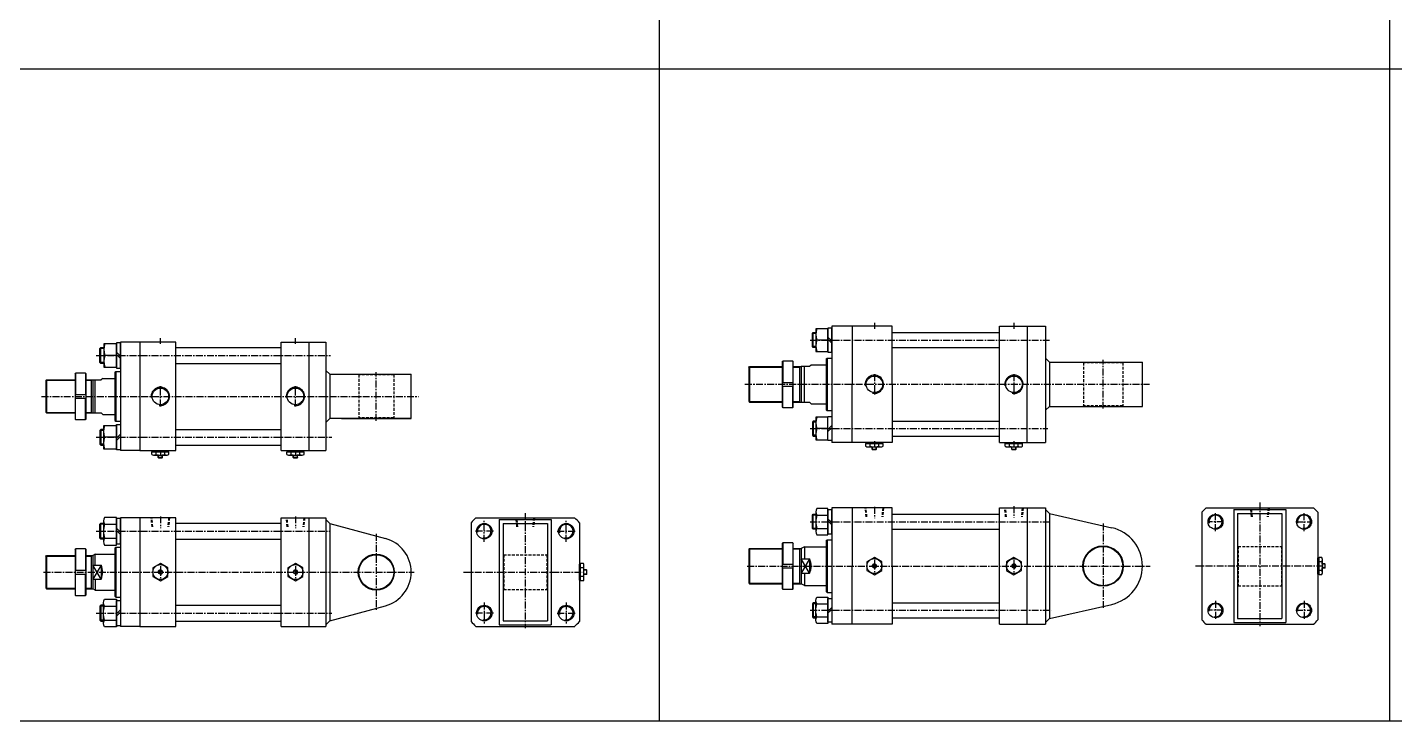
# Model space of a CAD drawing. Extents: x -819 to 9354, y 0 to 4161.
# Drawn here: x 1448 to 3918, y 0 to 1253 of the extents above; entities that cross this region are included whole.
import ezdxf

# ---------------------------------------------------------------- set-up
doc = ezdxf.new("R2010")
doc.units = 0
doc.header["$LTSCALE"] = 10
doc.header["$MEASUREMENT"] = 0
doc.linetypes.add('CENTER', pattern=[2, 1.25, -0.25, 0.25, -0.25])
doc.linetypes.add('HIDDENX2', pattern=[0.75, 0.5, -0.25])
doc.layers.get('0').update_dxf_attribs({"linetype": 'CONTINUOUS'})
for name, color, linetype in [('HID', 2, 'HIDDENX2'), ('Line', 7, 'CONTINUOUS'), ('ML', 7, 'CONTINUOUS')]:
    doc.layers.add(name, color=color, linetype=linetype)

msp = doc.modelspace()

# ---------------------------------------------------------------- linework, layer by layer
for p, q in [((2590.1, 0), (2590.1, 2505.7)), ((3909.2, 0), (3909.2, 2505.7)), ((0, 1177.9), (9354.3, 1177.9)), ((0, 0), (9354.3, 0))]:
    msp.add_line(p, q)
at = {"color": 7, "linetype": 'Continuous'}
for p, q in [((2962.5, 495.8), (2962.5, 500.8)), ((2962.5, 500.8), (2968.8, 500.8)), ((2963.5, 500.8), (2963.5, 502.8)), ((2963.5, 502.8), (2992.7, 502.8)), ((2965.7, 494.8), (2990.5, 494.8)), ((2968.8, 500.8), (2993.7, 500.8)), ((2970.3, 495.8), (2970.3, 500.8)), ((2974.1, 495), (2974.1, 495)), ((2974.1, 490.3), (2974.1, 494.8)), ((2982.1, 490.3), (2982.1, 494.8)), ((2985.9, 495.8), (2985.9, 500.8)), ((2992.7, 500.8), (2992.7, 502.8)), ((2993.7, 495.8), (2993.7, 500.8)), ((3214.5, 495.8), (3214.5, 500.8)), ((3214.5, 500.8), (3220.8, 500.8)), ((3215.5, 500.8), (3215.5, 502.8)), ((3215.5, 502.8), (3244.7, 502.8)), ((3217.7, 494.8), (3242.5, 494.8)), ((3220.8, 500.8), (3245.7, 500.8)), ((3222.3, 495.8), (3222.3, 500.8)), ((3226.1, 495), (3226.1, 495)), ((3226.1, 490.3), (3226.1, 494.8)), ((3234.1, 490.3), (3234.1, 494.8)), ((3237.9, 495.8), (3237.9, 500.8)), ((3244.7, 500.8), (3244.7, 502.8)), ((3245.7, 495.8), (3245.7, 500.8)), ((1672.9, 481), (1672.9, 486)), ((1672.9, 486), (1679.2, 486)), ((1673.9, 486), (1673.9, 488)), ((1673.9, 488), (1703.1, 488)), ((1676.1, 480), (1700.9, 480)), ((1679.2, 486), (1704.1, 486)), ((1680.7, 481), (1680.7, 486)), ((1684.5, 480.2), (1684.5, 480.2)), ((1684.5, 475.5), (1684.5, 480)), ((1684.5, 475.5), (1685, 475)), ((1692.5, 475.5), (1684.5, 475.5)), ((1685, 475), (1692, 475)), ((1692.5, 475.5), (1692, 475)), ((1692.5, 475.5), (1692.5, 480)), ((1696.3, 481), (1696.3, 486)), ((1703.1, 486), (1703.1, 488)), ((1704.1, 481), (1704.1, 486)), ((1916.9, 481), (1916.9, 486)), ((1916.9, 486), (1923.2, 486)), ((1917.9, 486), (1917.9, 488)), ((1917.9, 488), (1947.1, 488)), ((1920.1, 480), (1944.9, 480)), ((1923.2, 486), (1948.1, 486)), ((1924.7, 481), (1924.7, 486)), ((1928.5, 480.2), (1928.5, 480.2)), ((1928.5, 475.5), (1928.5, 480)), ((1928.5, 475.5), (1929, 475)), ((1936.5, 475.5), (1928.5, 475.5)), ((1929, 475), (1936, 475)), ((1936.5, 475.5), (1936, 475)), ((1936.5, 475.5), (1936.5, 480)), ((1940.3, 481), (1940.3, 486)), ((1947.1, 486), (1947.1, 488)), ((1948.1, 481), (1948.1, 486)), ((2974.1, 490.3), (2974.6, 489.8)), ((2982.1, 490.3), (2974.1, 490.3)), ((2974.6, 489.8), (2981.6, 489.8)), ((2982.1, 490.3), (2981.6, 489.8)), ((3226.1, 490.3), (3226.6, 489.8)), ((3234.1, 490.3), (3226.1, 490.3)), ((3226.6, 489.8), (3233.6, 489.8)), ((3234.1, 490.3), (3233.6, 489.8)), ((2445.6, 253.8), (2445.6, 283)), ((2447.6, 283), (2445.6, 283)), ((2452.7, 284), (2447.6, 284)), ((2447.6, 259.1), (2447.6, 284)), ((2452.7, 276.2), (2447.6, 276.2)), ((2453.6, 256), (2453.6, 280.8)), ((2458.1, 272.4), (2453.6, 272.4)), ((2458.1, 272.4), (2458.6, 271.9)), ((2458.1, 272.4), (2458.1, 264.4)), ((2458.6, 264.9), (2458.6, 271.9)), ((3779.2, 264.8), (3779.2, 294)), ((3781.2, 294), (3779.2, 294)), ((3786.2, 295), (3781.2, 295)), ((3781.2, 270.1), (3781.2, 295)), ((3786.2, 287.2), (3781.2, 287.2)), ((3787, 275.4), (3787, 275.4)), ((3787.2, 267), (3787.2, 291.8)), ((3791.7, 283.4), (3787.2, 283.4)), ((3791.7, 275.4), (3787.2, 275.4)), ((3791.7, 283.4), (3792.2, 282.9)), ((3791.7, 283.4), (3791.7, 275.4)), ((3791.7, 275.4), (3792.2, 275.9)), ((3792.2, 275.9), (3792.2, 282.9)), ((2447.6, 253.8), (2445.6, 253.8)), ((2452.7, 260.6), (2447.6, 260.6)), ((2447.6, 252.8), (2447.6, 259.1)), ((2452.7, 252.8), (2447.6, 252.8)), ((2453.4, 264.4), (2453.4, 264.4)), ((2458.1, 264.4), (2453.6, 264.4)), ((2458.1, 264.4), (2458.6, 264.9)), ((3781.2, 264.8), (3779.2, 264.8)), ((3786.2, 271.6), (3781.2, 271.6)), ((3781.2, 263.8), (3781.2, 270.1)), ((3786.2, 263.8), (3781.2, 263.8))]:
    msp.add_line(p, q, dxfattribs=at)
for points in [[(1675, 260.6), (1688.5, 252.8), (1702, 260.6), (1702, 276.2), (1688.5, 284), (1675, 276.2)], [(1919, 260.6), (1932.5, 252.8), (1946, 260.6), (1946, 276.2), (1932.5, 284), (1919, 276.2)], [(2964.6, 271.6), (2978.1, 263.8), (2991.6, 271.6), (2991.6, 287.2), (2978.1, 295), (2964.6, 287.2)], [(2976.6, 281.9), (2975.2, 279.4), (2976.6, 276.9), (2979.5, 276.9), (2981, 279.4), (2979.5, 281.9)], [(3216.6, 271.6), (3230.1, 263.8), (3243.6, 271.6), (3243.6, 287.2), (3230.1, 295), (3216.6, 287.2)], [(3228.6, 281.9), (3227.2, 279.4), (3228.6, 276.9), (3231.5, 276.9), (3233, 279.4), (3231.5, 281.9)], [(1687, 270.9), (1685.6, 268.4), (1687, 265.9), (1689.9, 265.9), (1691.4, 268.4), (1689.9, 270.9)], [(1931, 270.9), (1929.6, 268.4), (1931, 265.9), (1933.9, 265.9), (1935.4, 268.4), (1933.9, 270.9)]]:
    msp.add_lwpolyline(points, close=True, dxfattribs=at)
for centre, radius in [((1688.5, 268.4), 13.5), ((1688.5, 268.4), 3.5), ((1932.5, 268.4), 13.5), ((1932.5, 268.4), 3.5), ((2978.1, 279.4), 13.5), ((2978.1, 279.4), 3.5), ((3230.1, 279.4), 13.5), ((3230.1, 279.4), 3.5)]:
    msp.add_circle(centre, radius, dxfattribs=at)
for centre, radius, start, end in [((2965.7, 500.4), 5.62, 235.6158, 270), ((2966.4, 503), 8.22, 241.7006, 298.2994), ((2978.1, 526.1), 31.3, 255.6172, 270.0141), ((2978.1, 526.1), 31.3, 269.9859, 284.3828), ((2989.8, 503), 8.22, 241.7006, 298.2994), ((3217.7, 500.4), 5.62, 235.6158, 270), ((3218.4, 503), 8.22, 241.7006, 298.2994), ((3230.1, 526.1), 31.3, 255.6172, 270.0141), ((3230.1, 526.1), 31.3, 269.9859, 284.3828), ((3241.8, 503), 8.22, 241.7006, 298.2994), ((1676.1, 485.6), 5.62, 235.6158, 270), ((1676.8, 488.2), 8.22, 241.7006, 298.2994), ((1688.5, 511.3), 31.3, 255.6172, 270.0141), ((1688.5, 511.3), 31.3, 269.9859, 284.3828), ((1700.2, 488.2), 8.22, 241.7006, 298.2994), ((1920.1, 485.6), 5.62, 235.6158, 270), ((1920.8, 488.2), 8.22, 241.7006, 298.2994), ((1932.5, 511.3), 31.3, 255.6172, 270.0141), ((1932.5, 511.3), 31.3, 269.9859, 284.3828), ((1944.2, 488.2), 8.22, 241.7006, 298.2994), ((2445.4, 280.1), 8.22, 331.7006, 28.2994), ((2422.3, 268.4), 31.3, 359.9859, 14.3828), ((3779, 291.1), 8.22, 331.7006, 28.2994), ((3755.9, 279.4), 31.3, 359.9859, 14.3828), ((3755.9, 279.4), 31.3, 345.6172, 0.0141), ((2422.3, 268.4), 31.3, 345.6172, 0.0141), ((2445.4, 256.7), 8.22, 331.7006, 28.2994), ((2448, 256), 5.62, 325.6158, 0), ((3779, 267.7), 8.22, 331.7006, 28.2994), ((3781.6, 267), 5.62, 325.6158, 0)]:
    msp.add_arc(centre, radius, start, end, dxfattribs=at)
at = {"layer": 'HID'}
for p, q in [((3354.6, 647.8), (3355.6, 646.8)), ((3355.6, 646.8), (3355.6, 568.8)), ((3426.6, 646.8), (3355.6, 646.8)), ((3427.6, 647.8), (3426.6, 646.8)), ((3426.6, 646.8), (3426.6, 568.8)), ((2046, 626), (2047, 625)), ((2047, 625), (2047, 545.5)), ((2110, 625), (2047, 625)), ((2111, 626), (2110, 625)), ((2110, 625), (2110, 545.5)), ((3354.6, 567.8), (3355.6, 568.8)), ((3426.6, 568.8), (3355.6, 568.8)), ((3427.6, 567.8), (3426.6, 568.8)), ((2046, 546), (2047, 547)), ((2110, 547), (2047, 547)), ((2111, 546), (2110, 547)), ((2963.1, 368.4), (2961.5, 384.4)), ((2964.7, 368.4), (2963.1, 384.4)), ((2993.1, 384.4), (2991.5, 368.4)), ((2994.7, 384.4), (2993.1, 368.4)), ((3215.1, 368.4), (3213.5, 384.4)), ((3216.7, 368.4), (3215.1, 384.4)), ((3245.1, 384.4), (3243.5, 368.4)), ((3246.7, 384.4), (3245.1, 368.4)), ((3659.2, 368.4), (3657.6, 384.4)), ((3660.8, 368.4), (3659.2, 384.4)), ((3689.2, 384.4), (3687.6, 368.4)), ((3690.8, 384.4), (3689.2, 368.4)), ((1673.5, 350.4), (1671.9, 366.4)), ((1675.1, 350.4), (1673.5, 366.4)), ((1703.5, 366.4), (1701.9, 350.4)), ((1705.1, 366.4), (1703.5, 350.4)), ((1917.5, 350.4), (1915.9, 366.4)), ((1919.1, 350.4), (1917.5, 366.4)), ((1947.5, 366.4), (1945.9, 350.4)), ((1949.1, 366.4), (1947.5, 350.4)), ((2332.6, 350.4), (2331, 366.4)), ((2334.2, 350.4), (2332.6, 366.4)), ((2362.6, 366.4), (2361, 350.4)), ((2364.2, 366.4), (2362.6, 350.4)), ((2307.6, 300.9), (2308.6, 299.9)), ((2308.6, 299.9), (2386.6, 299.9)), ((2308.6, 299.9), (2308.6, 236.9)), ((2387.6, 300.9), (2386.6, 299.9)), ((2386.6, 299.9), (2386.6, 236.9)), ((3634.2, 315.9), (3635.2, 314.9)), ((3635.2, 314.9), (3635.2, 243.9)), ((3635.2, 314.9), (3713.2, 314.9)), ((3714.2, 315.9), (3713.2, 314.9)), ((3713.2, 314.9), (3713.2, 243.9)), ((2307.6, 235.9), (2308.6, 236.9)), ((2308.6, 236.9), (2386.6, 236.9)), ((2387.6, 235.9), (2386.6, 236.9)), ((3634.2, 242.9), (3635.2, 243.9)), ((3635.2, 243.9), (3713.2, 243.9)), ((3714.2, 242.9), (3713.2, 243.9))]:
    msp.add_line(p, q, dxfattribs=at)
at = {"layer": 'Line'}
for p, q in [((2872.3, 699.6), (2866.1, 699.6)), ((2872.3, 675.9), (2866.1, 675.9)), ((2751.6, 638.8), (2811.6, 638.8)), ((2831.6, 638.8), (2843.1, 638.8)), ((2843.1, 638.8), (2844.8, 639.8)), ((2751.6, 576.8), (2811.6, 576.8)), ((2831.6, 576.8), (2843.1, 576.8)), ((2843.1, 576.8), (2844.8, 575.8)), ((2872.3, 539.6), (2866.1, 539.6)), ((2872.3, 515.9), (2866.1, 515.9)), ((2872.3, 371.3), (2866.1, 371.3)), ((1586, 354.9), (1579.1, 354.9)), ((2872.3, 347.5), (2866.1, 347.5)), ((1586, 329.8), (1579.1, 329.8)), ((1482, 297.4), (1534.4, 297.4)), ((1554.4, 297.4), (1563.5, 297.4)), ((1563.5, 297.4), (1565.2, 298.4)), ((2751.6, 310.4), (2811.6, 310.4)), ((2831.6, 310.4), (2843.1, 310.4)), ((2843.1, 310.4), (2844.8, 311.4)), ((1581.5, 255.9), (1566.5, 280.9)), ((1581.5, 280.9), (1566.5, 255.9)), ((2861.1, 292.4), (2846.1, 266.4)), ((2861.1, 266.4), (2846.1, 292.4)), ((2751.6, 248.4), (2811.6, 248.4)), ((2831.6, 248.4), (2843.1, 248.4)), ((2843.1, 248.4), (2844.8, 247.4)), ((1482, 239.4), (1534.4, 239.4)), ((1554.4, 239.4), (1563.5, 239.4)), ((1563.5, 239.4), (1565.2, 238.4)), ((1586, 206.9), (1579.1, 206.9)), ((2872.3, 211.3), (2866.1, 211.3)), ((1586, 181.8), (1579.1, 181.8)), ((2872.3, 187.5), (2866.1, 187.5))]:
    msp.add_line(p, q, dxfattribs=at)
for centre, radius, start, end in [((2978.1, 607.8), 16.6, 258.5736, 189.2846), ((3230.1, 607.8), 16.6, 258.5736, 189.2846), ((3594.2, 359.4), 11.9, 261.1, 192.3996), ((3754.2, 359.4), 11.9, 259.2896, 191.1528), ((2273.6, 342.4), 12.3, 256.2417, 187.2307), ((2421.6, 342.4), 12.3, 255.2852, 193.1137), ((2273.6, 194.4), 12.3, 257.0654, 189.93), ((2421.6, 194.4), 12.3, 257.5541, 191.7533), ((3594.2, 199.4), 11.9, 259.2727, 188.069), ((3754.2, 199.4), 11.9, 258.2082, 187.8073)]:
    msp.add_arc(centre, radius, start, end, dxfattribs=at)
at = {"layer": 'ML', "color": 1, "linetype": 'CENTER'}
for p, q in [((2978.1, 719.1), (2978.1, 708)), ((3230.1, 719.1), (3230.1, 708)), ((1688.5, 680.7), (1688.5, 691.1)), ((1932.5, 680.7), (1932.5, 691.1)), ((2862.3, 687.8), (3294.1, 687.8)), ((1572.8, 660), (1996.1, 660)), ((3391.1, 563.8), (3391.1, 651.8)), ((2078.5, 542), (2078.5, 630)), ((2978.1, 626), (2978.1, 589.5)), ((3230.1, 626), (3230.1, 589.5)), ((1688.5, 567.7), (1688.5, 604.2)), ((1932.5, 567.7), (1932.5, 604.2)), ((2744.4, 607.8), (3474.9, 607.8)), ((1474, 586), (2154.7, 586)), ((2862.3, 527.8), (3291.2, 527.8)), ((1572.8, 512), (1998.4, 512)), ((2978.1, 505), (2978.1, 493.5)), ((3230.1, 505), (3230.1, 493.5)), ((1688.5, 488.8), (1688.5, 479.3)), ((1932.5, 488.8), (1932.5, 479.3)), ((2347.6, 375.2), (2347.6, 167.4)), ((2978.1, 386.3), (2978.1, 366)), ((3230.1, 387.5), (3230.1, 366.9)), ((3594.2, 342.4), (3594.2, 376.4)), ((3674.2, 394.4), (3674.2, 170.9)), ((3754.2, 342.4), (3754.2, 376.4)), ((1688.5, 369.1), (1688.5, 347.8)), ((1932.5, 369.1), (1932.5, 347.8)), ((2273.6, 323.4), (2273.6, 361.3)), ((2421.6, 323.4), (2421.6, 361.3)), ((2862.3, 359.4), (3294.1, 359.4)), ((3391.1, 356.2), (3391.1, 202.5)), ((3608.9, 359.4), (3579.5, 359.4)), ((3739.5, 359.4), (3768.9, 359.4)), ((1572.8, 342.4), (1996.1, 342.4)), ((2078.5, 337.6), (2078.5, 199.1)), ((2290.1, 342.4), (2257.2, 342.4)), ((2405.2, 342.4), (2438.1, 342.4)), ((1688.5, 279.4), (1688.5, 257.4)), ((1932.5, 279.4), (1932.5, 257.4)), ((2748.4, 279.4), (3476.3, 279.4)), ((2978.1, 290.4), (2978.1, 268.4)), ((3230.1, 290.4), (3230.1, 268.4)), ((3788.8, 279.4), (3558.1, 279.4)), ((1477.4, 268.4), (2147, 268.4)), ((2236.3, 268.4), (2455.3, 268.4)), ((2273.6, 213.3), (2273.6, 175.4)), ((2421.6, 213.3), (2421.6, 175.4)), ((2862.3, 199.4), (3297.6, 199.4)), ((3608.9, 199.4), (3579.5, 199.4)), ((3594.2, 216.4), (3594.2, 182.4)), ((3739.5, 199.4), (3768.9, 199.4)), ((3754.2, 216.4), (3754.2, 182.4)), ((1572.8, 194.4), (1998.4, 194.4)), ((2290.1, 194.4), (2257.2, 194.4)), ((2405.2, 194.4), (2438.1, 194.4))]:
    msp.add_line(p, q, dxfattribs=at)
at = {"layer": 'ML'}
for p, q in [((2867.7, 674.3), (2867.7, 701.3)), ((2894.3, 693.1), (2901.1, 686.3)), ((2901.1, 712.8), (2901.1, 502.8)), ((2938.1, 712.8), (2901.1, 712.8)), ((2901.1, 712.8), (2901.1, 712.8)), ((3010.1, 712.8), (2938.1, 712.8)), ((2938.1, 712.8), (2938.1, 607.8)), ((3010.1, 607.8), (3010.1, 712.8)), ((3010.1, 701.3), (3204.1, 701.3)), ((3204.1, 607.8), (3204.1, 712.8)), ((3204.1, 712.8), (3254.1, 712.8)), ((3254.1, 712.8), (3254.1, 607.8)), ((3254.1, 712.8), (3287.1, 712.8)), ((3287.1, 712.8), (3287.1, 502.8)), ((1586.4, 672.6), (1579.1, 672.6)), ((1580.8, 645.7), (1580.8, 674.3)), ((1616.5, 684), (1616.5, 488)), ((1651.5, 684), (1616.5, 684)), ((1651.5, 684), (1651.5, 488)), ((1716.5, 684), (1651.5, 684)), ((1716.5, 488), (1716.5, 684)), ((1716.5, 674.3), (1906.5, 674.3)), ((1906.5, 684), (1956.5, 684)), ((1906.5, 488), (1906.5, 684)), ((1956.5, 684), (1956.5, 488)), ((1956.5, 684), (1987.5, 684)), ((1987.5, 684), (1987.5, 488)), ((2894.3, 687.8), (2874.1, 687.8)), ((2894.3, 689.2), (2901.1, 682.4)), ((3010.1, 674.3), (3204.1, 674.3)), ((1586.4, 647.4), (1579.1, 647.4)), ((1609.3, 660), (1588.3, 660)), ((1609.3, 665.6), (1616.5, 658.4)), ((1609.3, 661.5), (1616.5, 654.3)), ((1716.5, 645.7), (1906.5, 645.7)), ((2811.6, 648.8), (2812.6, 649.8)), ((2811.6, 648.8), (2811.6, 566.8)), ((2830.6, 649.8), (2812.6, 649.8)), ((2812.6, 649.8), (2812.6, 611.3)), ((2830.6, 649.8), (2830.6, 611.3)), ((2830.6, 649.8), (2831.6, 648.8)), ((2831.6, 566.8), (2831.6, 648.8)), ((2861.1, 640.3), (2864.1, 642.8)), ((2864.1, 642.8), (2891.1, 642.8)), ((2891.1, 653.8), (2892.6, 655.3)), ((2891.1, 653.8), (2891.1, 561.8)), ((2892.6, 655.3), (2892.6, 560.3)), ((2892.6, 655.3), (2901.1, 655.3)), ((3287.1, 654.8), (3294.1, 647.8)), ((3294.1, 647.8), (3294.1, 567.8)), ((3294.1, 647.8), (3462.1, 647.8)), ((3462.1, 567.8), (3462.1, 647.8)), ((1534.4, 627), (1535.4, 628)), ((1534.4, 627), (1534.4, 545)), ((1535.4, 628), (1535.4, 589.5)), ((1553.4, 628), (1535.4, 628)), ((1553.4, 628), (1553.4, 589.5)), ((1553.4, 628), (1554.4, 627)), ((1554.4, 545), (1554.4, 627)), ((1584.5, 618.5), (1581.5, 616)), ((1584.5, 618.5), (1606.5, 618.5)), ((1606.5, 629.5), (1608, 631)), ((1606.5, 629.5), (1606.5, 542.5)), ((1608, 631), (1608, 541)), ((1608, 631), (1616.5, 631)), ((1994.5, 626), (1987.5, 633)), ((1994.5, 626), (1994.5, 546)), ((1994.5, 626), (2141.5, 626)), ((2141.5, 546), (2141.5, 626)), ((2751.1, 638.3), (2752.6, 639.8)), ((2751.1, 638.3), (2751.1, 577.3)), ((2752.6, 639.8), (2752.6, 575.8)), ((2752.6, 639.8), (2811.6, 639.8)), ((2831.6, 639.8), (2846.1, 639.8)), ((2843.1, 639.8), (2843.1, 575.8)), ((2846.1, 640.3), (2846.1, 575.3)), ((2846.1, 640.3), (2861.1, 640.3)), ((2852.1, 575.3), (2852.1, 640.3)), ((1481.5, 614.5), (1483, 616)), ((1481.5, 614.5), (1481.5, 557.5)), ((1482, 615), (1534.4, 615)), ((1483, 616), (1483, 556)), ((1483, 616), (1534.4, 616)), ((1554.4, 616), (1566.5, 616)), ((1554.4, 615), (1563.5, 615)), ((1563.5, 616), (1563.5, 556)), ((1563.5, 615), (1565.2, 616)), ((1566.5, 616), (1566.5, 555.8)), ((1566.5, 616), (1581.5, 616)), ((1570.5, 556), (1570.5, 616)), ((2811.6, 611.3), (2831.6, 611.3)), ((2811.6, 604.3), (2831.6, 604.3)), ((2812.6, 565.8), (2812.6, 604.3)), ((2830.6, 565.8), (2830.6, 604.3)), ((2938.1, 502.8), (2938.1, 607.8)), ((3010.1, 607.8), (3010.1, 502.8)), ((3204.1, 502.8), (3204.1, 607.8)), ((3254.1, 502.8), (3254.1, 607.8)), ((1534.4, 589.5), (1554.4, 589.5)), ((1534.4, 582.5), (1554.4, 582.5)), ((1535.4, 544), (1535.4, 582.5)), ((1553.4, 544), (1553.4, 582.5)), ((2751.1, 577.3), (2752.6, 575.8)), ((2752.6, 575.8), (2811.6, 575.8)), ((2831.6, 575.8), (2846.1, 575.8)), ((2846.1, 575.3), (2861.1, 575.3)), ((2861.1, 575.3), (2864.1, 572.8)), ((2864.1, 572.8), (2891.1, 572.8)), ((1481.5, 557.5), (1483, 556)), ((1482, 557), (1534.4, 557)), ((1483, 556), (1534.4, 556)), ((1534.4, 545), (1535.4, 544)), ((1535.4, 544), (1553.4, 544)), ((1553.4, 544), (1554.4, 545)), ((1554.4, 557), (1563.5, 557)), ((1554.4, 556), (1566.5, 556)), ((1563.5, 557), (1565.2, 556)), ((1566.5, 556), (1581.5, 556)), ((1584.5, 553.5), (1581.5, 556)), ((1584.5, 553.5), (1606.5, 553.5)), ((1994.5, 546), (1987.5, 539)), ((2141.5, 546), (1994.5, 546)), ((2015.5, 546), (2141.5, 546)), ((2811.6, 566.8), (2812.6, 565.8)), ((2812.6, 565.8), (2830.6, 565.8)), ((2830.6, 565.8), (2831.6, 566.8)), ((2891.1, 561.8), (2892.6, 560.3)), ((2892.6, 560.3), (2901.1, 560.3)), ((3287.1, 560.8), (3294.1, 567.8)), ((3294.1, 567.8), (3462.1, 567.8)), ((1586.4, 524.6), (1579.1, 524.6)), ((1580.8, 526.3), (1580.8, 497.7)), ((1606.5, 542.5), (1608, 541)), ((1608, 541), (1616.5, 541)), ((1716.5, 526.3), (1906.5, 526.3)), ((2867.7, 541.3), (2867.7, 514.3)), ((2894.3, 527.8), (2874.1, 527.8)), ((2894.3, 526.3), (2901.1, 533.1)), ((2894.3, 522.4), (2901.1, 529.2)), ((3010.1, 541.3), (3204.1, 541.3)), ((1586.4, 499.4), (1579.1, 499.4)), ((1609.3, 512), (1588.3, 512)), ((1609.3, 510.4), (1616.5, 517.6)), ((1609.3, 506.3), (1616.5, 513.5)), ((1716.5, 497.7), (1906.5, 497.7)), ((2938.1, 502.8), (2901.1, 502.8)), ((3010.1, 502.8), (2938.1, 502.8)), ((3010.1, 514.3), (3204.1, 514.3)), ((3204.1, 502.8), (3254.1, 502.8)), ((3254.1, 502.8), (3287.1, 502.8)), ((1651.5, 488), (1616.5, 488)), ((1651.5, 488), (1716.5, 488)), ((1906.5, 488), (1956.5, 488)), ((1956.5, 488), (1987.5, 488)), ((2867.7, 345.9), (2867.7, 372.9)), ((2872.3, 377.1), (2872.3, 341.6)), ((2874.1, 371.2), (2894.3, 371.2)), ((2938.1, 384.4), (2901.1, 384.4)), ((2901.1, 384.4), (2901.1, 384.4)), ((2901.1, 384.4), (2901.1, 174.4)), ((3010.1, 384.4), (2938.1, 384.4)), ((2938.1, 384.4), (2938.1, 279.4)), ((3010.1, 279.4), (3010.1, 384.4)), ((3010.1, 372.9), (3204.1, 372.9)), ((3204.1, 384.4), (3254.1, 384.4)), ((3204.1, 279.4), (3204.1, 384.4)), ((3254.1, 384.4), (3254.1, 279.4)), ((3254.1, 384.4), (3287.1, 384.4)), ((3287.1, 384.4), (3287.1, 174.4)), ((3287.1, 381.4), (3294.1, 374.4)), ((3294.1, 374.4), (3406.9, 348.6)), ((3294.1, 374.4), (3294.1, 184.4)), ((3569.2, 376.5), (3569.2, 182.3)), ((3577.1, 384.4), (3771.3, 384.4)), ((3627.2, 381.4), (3627.2, 177.4)), ((3627.2, 381.4), (3721.2, 381.4)), ((3634.2, 374.4), (3634.2, 184.4)), ((3634.2, 374.4), (3714.2, 374.4)), ((3714.2, 374.4), (3714.2, 184.4)), ((3721.2, 381.4), (3721.2, 177.4)), ((3779.2, 376.5), (3779.2, 182.3)), ((1580.8, 328.1), (1580.8, 356.7)), ((1586, 361.2), (1586, 323.6)), ((1587.9, 354.9), (1609.3, 354.9)), ((1609.3, 348), (1616.5, 340.8)), ((1651.5, 366.4), (1616.5, 366.4)), ((1616.5, 366.4), (1616.5, 170.4)), ((1651.5, 366.4), (1651.5, 170.4)), ((1716.5, 366.4), (1651.5, 366.4)), ((1716.5, 170.4), (1716.5, 366.4)), ((1716.5, 356.7), (1906.5, 356.7)), ((1906.5, 170.4), (1906.5, 366.4)), ((1906.5, 366.4), (1956.5, 366.4)), ((1956.5, 366.4), (1956.5, 170.4)), ((1956.5, 366.4), (1987.5, 366.4)), ((1987.5, 366.4), (1987.5, 170.4)), ((1987.5, 363.4), (1994.5, 356.4)), ((1994.5, 356.4), (1994.5, 180.4)), ((1994.5, 356.4), (2094.9, 329.2)), ((2249.6, 357.5), (2249.6, 179.2)), ((2258.5, 366.4), (2436.8, 366.4)), ((2300.6, 363.4), (2394.6, 363.4)), ((2300.6, 363.4), (2300.6, 173.4)), ((2307.6, 356.4), (2387.6, 356.4)), ((2307.6, 356.4), (2307.6, 180.4)), ((2387.6, 356.4), (2387.6, 180.4)), ((2394.6, 363.4), (2394.6, 173.4)), ((2445.6, 357.5), (2445.6, 179.2)), ((2874.1, 347.5), (2894.3, 347.5)), ((2894.3, 364.7), (2901.1, 357.9)), ((2894.3, 360.9), (2901.1, 354.1)), ((3010.1, 345.9), (3204.1, 345.9)), ((1587.9, 329.8), (1609.3, 329.8)), ((1609.3, 343.9), (1616.5, 336.7)), ((1716.5, 328.1), (1906.5, 328.1)), ((2811.6, 320.4), (2812.6, 321.4)), ((2830.6, 321.4), (2812.6, 321.4)), ((2812.6, 321.4), (2812.6, 282.9)), ((2830.6, 321.4), (2831.6, 320.4)), ((2830.6, 321.4), (2830.6, 282.9)), ((2891.1, 325.4), (2892.6, 326.9)), ((2891.1, 325.4), (2891.1, 233.4)), ((2892.6, 326.9), (2892.6, 231.9)), ((2892.6, 326.9), (2901.1, 326.9)), ((1481.5, 296.9), (1483, 298.4)), ((1481.5, 296.9), (1481.5, 239.9)), ((1483, 298.4), (1534.4, 298.4)), ((1483, 298.4), (1483, 238.4)), ((1534.4, 309.4), (1535.4, 310.4)), ((1534.4, 309.4), (1534.4, 227.4)), ((1553.4, 310.4), (1535.4, 310.4)), ((1535.4, 310.4), (1535.4, 271.9)), ((1553.4, 310.4), (1554.4, 309.4)), ((1553.4, 310.4), (1553.4, 271.9)), ((1554.4, 227.4), (1554.4, 309.4)), ((1554.4, 298.4), (1566.5, 298.4)), ((1563.5, 298.4), (1563.5, 238.4)), ((1570.5, 300.9), (1566.5, 298.6)), ((1566.5, 298.6), (1566.5, 238.2)), ((1570.5, 300.9), (1606.5, 300.9)), ((1570.5, 280.9), (1570.5, 300.9)), ((1606.5, 311.9), (1608, 313.4)), ((1606.5, 311.9), (1606.5, 224.9)), ((1608, 313.4), (1608, 223.4)), ((1608, 313.4), (1616.5, 313.4)), ((2751.1, 309.9), (2752.6, 311.4)), ((2751.1, 309.9), (2751.1, 248.9)), ((2752.6, 311.4), (2811.6, 311.4)), ((2752.6, 311.4), (2752.6, 247.4)), ((2811.6, 320.4), (2811.6, 238.4)), ((2831.6, 238.4), (2831.6, 320.4)), ((2831.6, 311.4), (2846.1, 311.4)), ((2843.1, 311.4), (2843.1, 247.4)), ((2852.1, 314.4), (2846.1, 311.4)), ((2846.1, 311.4), (2846.1, 247.4)), ((2852.1, 314.4), (2891.1, 314.4)), ((2852.1, 314.4), (2852.1, 292.4)), ((1534.4, 271.9), (1554.4, 271.9)), ((1566.5, 280.9), (1581.5, 280.9)), ((1581.5, 280.9), (1581.5, 255.9)), ((2811.6, 282.9), (2831.6, 282.9)), ((2811.6, 275.9), (2831.6, 275.9)), ((2812.6, 237.4), (2812.6, 275.9)), ((2830.6, 237.4), (2830.6, 275.9)), ((2846.1, 292.4), (2861.1, 292.4)), ((2861.1, 292.4), (2861.1, 266.4)), ((2938.1, 174.4), (2938.1, 279.4)), ((3010.1, 279.4), (3010.1, 174.4)), ((3204.1, 174.4), (3204.1, 279.4)), ((3254.1, 174.4), (3254.1, 279.4)), ((1534.4, 264.9), (1554.4, 264.9)), ((1535.4, 226.4), (1535.4, 264.9)), ((1553.4, 226.4), (1553.4, 264.9)), ((1566.5, 255.9), (1581.5, 255.9)), ((1570.5, 255.9), (1570.5, 235.9)), ((2751.1, 248.9), (2752.6, 247.4)), ((2752.6, 247.4), (2811.6, 247.4)), ((2831.6, 247.4), (2846.1, 247.4)), ((2846.1, 266.4), (2861.1, 266.4)), ((2852.1, 244.4), (2846.1, 247.4)), ((2852.1, 266.4), (2852.1, 244.4)), ((1481.5, 239.9), (1483, 238.4)), ((1483, 238.4), (1534.4, 238.4)), ((1534.4, 227.4), (1535.4, 226.4)), ((1535.4, 226.4), (1553.4, 226.4)), ((1553.4, 226.4), (1554.4, 227.4)), ((1554.4, 238.4), (1566.5, 238.4)), ((1570.5, 235.9), (1566.5, 238.2)), ((1570.5, 235.9), (1606.5, 235.9)), ((1606.5, 224.9), (1608, 223.4)), ((1608, 223.4), (1616.5, 223.4)), ((2811.6, 238.4), (2812.6, 237.4)), ((2812.6, 237.4), (2830.6, 237.4)), ((2830.6, 237.4), (2831.6, 238.4)), ((2852.1, 244.4), (2891.1, 244.4)), ((2891.1, 233.4), (2892.6, 231.9)), ((2892.6, 231.9), (2901.1, 231.9)), ((1580.8, 208.7), (1580.8, 180.1)), ((1586, 175.6), (1586, 213.2)), ((1587.9, 206.9), (1609.3, 206.9)), ((1609.3, 192.8), (1616.5, 200)), ((1716.5, 208.7), (1906.5, 208.7)), ((1994.5, 180.4), (2094.9, 207.6)), ((2867.7, 212.9), (2867.7, 185.9)), ((2872.3, 181.6), (2872.3, 217.1)), ((2874.1, 211.2), (2894.3, 211.2)), ((2894.3, 197.9), (2901.1, 204.7)), ((2894.3, 194.1), (2901.1, 200.9)), ((3010.1, 212.9), (3204.1, 212.9)), ((3294.1, 184.4), (3406.9, 210.2)), ((1587.9, 181.8), (1609.3, 181.8)), ((1609.3, 188.7), (1616.5, 195.9)), ((1716.5, 180.1), (1906.5, 180.1)), ((1987.5, 173.4), (1994.5, 180.4)), ((2300.6, 173.4), (2394.6, 173.4)), ((2307.6, 180.4), (2387.6, 180.4)), ((2874.1, 187.5), (2894.3, 187.5)), ((2938.1, 174.4), (2901.1, 174.4)), ((3010.1, 174.4), (2938.1, 174.4)), ((3010.1, 185.9), (3204.1, 185.9)), ((3204.1, 174.4), (3254.1, 174.4)), ((3254.1, 174.4), (3287.1, 174.4)), ((3287.1, 177.4), (3294.1, 184.4)), ((3577.1, 174.4), (3771.3, 174.4)), ((3627.2, 177.4), (3721.2, 177.4)), ((3634.2, 184.4), (3714.2, 184.4)), ((1651.5, 170.4), (1616.5, 170.4)), ((1651.5, 170.4), (1716.5, 170.4)), ((1906.5, 170.4), (1956.5, 170.4)), ((1956.5, 170.4), (1987.5, 170.4)), ((2258.5, 170.4), (2436.8, 170.4))]:
    msp.add_line(p, q, dxfattribs=at)
at = {"layer": 'ML', "color": 2}
for p, q in [((2974.6, 495), (2974.6, 495)), ((2974.6, 489.8), (2974.6, 494.8)), ((2981.6, 489.8), (2981.6, 494.8)), ((3226.6, 495), (3226.6, 495)), ((3226.6, 489.8), (3226.6, 494.8)), ((3233.6, 489.8), (3233.6, 494.8)), ((1685, 480.2), (1685, 480.2)), ((1685, 475), (1685, 480)), ((1692, 475), (1692, 480)), ((1929, 480.2), (1929, 480.2)), ((1929, 475), (1929, 480)), ((1936, 475), (1936, 480)), ((2458.6, 271.9), (2453.6, 271.9)), ((3787, 275.9), (3787, 275.9)), ((3792.2, 282.9), (3787.2, 282.9)), ((3792.2, 275.9), (3787.2, 275.9)), ((2453.5, 264.9), (2453.5, 264.9)), ((2458.6, 264.9), (2453.6, 264.9))]:
    msp.add_line(p, q, dxfattribs=at)
at = {"layer": 'ML'}
for points in [[(2872.3, 674.3), (2867.7, 674.3), (2866.1, 675.9), (2866.1, 699.6), (2867.7, 701.3), (2872.3, 701.3)], [(2901.1, 666.1), (2901.1, 709.4), (2894.3, 709.4), (2894.3, 666.1), (2901.1, 666.1)], [(1586.4, 645.7), (1580.8, 645.7), (1579.1, 647.4), (1579.1, 672.6), (1580.8, 674.3), (1586.4, 674.3)], [(1616.5, 637.1), (1616.5, 682.9), (1609.3, 682.9), (1609.3, 637.1), (1616.5, 637.1)], [(2901.1, 549.4), (2901.1, 506.1), (2894.3, 506.1), (2894.3, 549.4), (2901.1, 549.4)], [(1586.4, 526.3), (1580.8, 526.3), (1579.1, 524.6), (1579.1, 499.4), (1580.8, 497.7), (1586.4, 497.7)], [(1616.5, 534.9), (1616.5, 489.1), (1609.3, 489.1), (1609.3, 534.9), (1616.5, 534.9)], [(2872.3, 541.3), (2867.7, 541.3), (2866.1, 539.6), (2866.1, 515.9), (2867.7, 514.3), (2872.3, 514.3)], [(2872.3, 345.9), (2867.7, 345.9), (2866.1, 347.5), (2866.1, 371.3), (2867.7, 372.9), (2872.3, 372.9)], [(2901.1, 337.7), (2901.1, 381), (2894.3, 381), (2894.3, 337.7), (2901.1, 337.7)], [(1586, 328.1), (1580.8, 328.1), (1579.1, 329.8), (1579.1, 354.9), (1580.8, 356.7), (1586, 356.7)], [(1616.5, 319.4), (1616.5, 365.3), (1609.3, 365.3), (1609.3, 319.4), (1616.5, 319.4)], [(1586, 208.7), (1580.8, 208.7), (1579.1, 206.9), (1579.1, 181.8), (1580.8, 180.1), (1586, 180.1)], [(1616.5, 217.3), (1616.5, 171.4), (1609.3, 171.4), (1609.3, 217.3), (1616.5, 217.3)], [(2872.3, 212.9), (2867.7, 212.9), (2866.1, 211.3), (2866.1, 187.5), (2867.7, 185.9), (2872.3, 185.9)], [(2901.1, 221), (2901.1, 177.7), (2894.3, 177.7), (2894.3, 221), (2901.1, 221)]]:
    msp.add_lwpolyline(points, dxfattribs=at)
for points in [[(2894.3, 708.3), (2872.3, 708.3), (2872.3, 667.3), (2894.3, 667.3)], [(1609.3, 681.2), (1586.4, 681.2), (1586.4, 638.7), (1609.3, 638.7)], [(2894.3, 548.3), (2872.3, 548.3), (2872.3, 507.3), (2894.3, 507.3)], [(1609.3, 490.7), (1586.4, 490.7), (1586.4, 533.2), (1609.3, 533.2)]]:
    msp.add_lwpolyline(points, close=True, dxfattribs=at)
for points in [[(2874.1, 708.3, 0.178633), (2874.1, 687.8, 0.178633), (2874.1, 667.3)], [(1588.3, 681.2, 0.178633), (1588.3, 660, 0.178633), (1588.3, 638.7)], [(2874.1, 548.3, 0.178633), (2874.1, 527.8, 0.178633), (2874.1, 507.3)], [(1588.3, 490.7, -0.178633), (1588.3, 512, -0.178633), (1588.3, 533.2)], [(2894.3, 383.1), (2874.1, 383.1, 0.309401), (2874.1, 371.2, 0.154701), (2874.1, 347.5, 0.309401), (2874.1, 335.7), (2894.3, 335.7), (2894.3, 383.1)], [(1609.3, 367.4), (1587.9, 367.4, 0.309401), (1587.9, 354.9, 0.154701), (1587.9, 329.8, 0.309401), (1587.9, 317.3), (1609.3, 317.3), (1609.3, 367.4)], [(2894.3, 175.7), (2874.1, 175.7, -0.309401), (2874.1, 187.5, -0.154701), (2874.1, 211.2, -0.309401), (2874.1, 223.1), (2894.3, 223.1), (2894.3, 175.7)], [(1609.3, 169.3), (1587.9, 169.3, -0.309401), (1587.9, 181.8, -0.154701), (1587.9, 206.9, -0.309401), (1587.9, 219.4), (1609.3, 219.4), (1609.3, 169.3)]]:
    msp.add_lwpolyline(points, format="xyb", dxfattribs=at)
for centre, radius in [((2978.1, 607.8), 15), ((3230.1, 607.8), 15), ((1688.5, 586), 15), ((1932.5, 586), 15), ((3594.2, 359.4), 13.5), ((3754.2, 359.4), 13.5), ((2273.6, 342.4), 14), ((2421.6, 342.4), 14), ((2078.5, 268.4), 32.5), ((2078.5, 268.4), 31.5), ((3391.1, 279.4), 36.5), ((3391.1, 279.4), 35.5), ((2273.6, 194.4), 14), ((2421.6, 194.4), 14), ((3594.2, 199.4), 13.5), ((3754.2, 199.4), 13.5)]:
    msp.add_circle(centre, radius, dxfattribs=at)
for centre, radius, start, end in [((1688.5, 586), 16.6, 261.7197, 186.8277), ((1932.5, 586), 16.6, 261.7197, 186.8277), ((3674.2, 279.4), 143, 132.7548, 137.2452), ((3674.2, 279.4), 143, 42.7548, 47.2452), ((2347.6, 268.4), 132.5, 132.3007, 137.6993), ((2347.6, 268.4), 132.5, 42.3007, 47.6993), ((3391.1, 279.4), 71, 282.8738, 77.1262), ((2078.5, 268.4), 63, 285.1436, 74.8564), ((1556.9, 268.4), 27.5, 333.0085, 26.9915), ((2834.4, 279.4), 29.6, 333.9922, 26.0078), ((2347.6, 268.4), 132.5, 222.3007, 227.6993), ((2347.6, 268.4), 132.5, 312.3007, 317.6993), ((3674.2, 279.4), 143, 222.7548, 227.2452), ((3674.2, 279.4), 143, 312.7548, 317.2452)]:
    msp.add_arc(centre, radius, start, end, dxfattribs=at)
at = {"layer": 'ML', "color": 2}
for centre in [(1688.5, 268.4), (1932.5, 268.4), (2978.1, 279.4), (3230.1, 279.4)]:
    msp.add_arc(centre, 4, 270, 180, dxfattribs=at)

doc.saveas('drawing.dxf')
